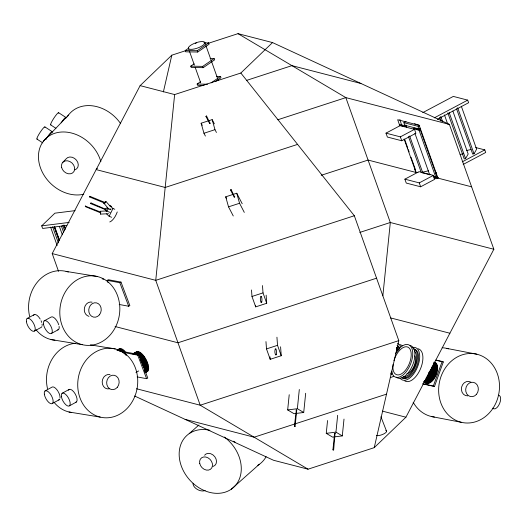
<?xml version="1.0" encoding="UTF-8"?>
<svg xmlns="http://www.w3.org/2000/svg" width="527" height="527" viewBox="0 0 527 527"><rect width="100%" height="100%" fill="white"/><g stroke="black" fill="none" stroke-linecap="round" stroke-linejoin="round"><path stroke-width="0.79" d="M100.505 212.644L100.828 212.15L85.341 206.149L85.341 206.604L100.585 212.836M108.924 209.232L103.819 203.126L105.92 201.426L110.591 206.722M105.92 201.426L103.733 203.35M260.608 296.609C262.123 294.685 262.347 302.426 261.405 302.61C260.298 301.978 259.712 296.839 261.339 296.556M261.017 302.287L261.359 301.925L261.748 302.241M275.12 349.052C276.635 347.128 276.859 354.869 275.917 355.053C274.804 354.421 274.218 349.282 275.845 348.999M275.529 354.73L275.871 354.368L276.253 354.684M272.525 42.575L240.839 73.029L174.641 94.564L155.742 280.344L200.207 405.217L308.045 469.188L374.236 447.654L405.922 417.206L493.852 249.264L449.379 124.392L272.525 42.575L238.013 33.656L208.422 43.28M305.673 393.261L303.717 412.483L294.026 413.702L287.67 409.927L289.218 394.71M294.349 426.429L296.365 409.914L296.747 410.059L295.074 426.481L294.356 426.396L295.074 426.481M303.717 412.483L297.36 408.715L299.316 389.493M344.006 419.084L342.293 435.908L332.603 437.12L326.253 433.352L327.557 420.533M332.939 449.821L334.605 433.425L335.04 433.346L333.657 449.9L332.939 449.821L333.617 449.959M342.293 435.908L335.943 432.133L337.655 415.316M382.852 295.831L390.309 222.499L345.844 97.62L238.013 33.656M163.383 91.929L171.815 55.183L185.833 50.625M296.734 410.092L296.022 410.006M335.324 433.477L334.605 433.425M374.236 447.654L398.794 340.626L354.328 215.747L240.839 73.029M106.77 210.899L100.486 211.261L100.591 214.107L108.503 213.712M423.043 383.761L433.332 386.041L442.16 361.463L443.306 361.937L434.479 386.515L422.608 383.887M111.599 217.282L109.155 216.281L112.949 208.514L109.86 205.688L111.684 206.439M58.517 271.306L52.206 253.579L140.129 85.637L171.815 55.183M405.237 124.998L404.914 125.571L406.449 125.215M417.456 128.12L416.719 129.431L418.056 129.122M435.842 173.982L436.587 172.672M447.825 112.877L464.228 158.937L465.565 158.627L468.16 154.036L452.851 111.045M456.56 108.812L472.693 154.101L474.03 153.792L476.625 149.2L461.316 106.21M104.853 202.658L104.899 203.152M43.26 141.407L46.626 137.89M48.873 135.538L68.517 115.018M62.436 162.705L66.046 158.937A7.279 5.837 43.7 0 1 76.507 160.201A7.279 5.837 43.7 0 1 74.788 169.859M97.357 168.469L96.171 169.608L165.195 187.454L297.584 144.391M66.857 225.431L42.628 228.461L41.705 225.859L54.907 213.172L75.091 210.642M100.644 214.166L100.486 211.261M110.94 208.791L110.097 209.496M189.206 433.616L198.91 424.993M231.241 489.234L259.139 464.445M203.857 42.819L208.652 42.904L209.114 44.202L197.704 52.028L185.708 51.817L185.247 50.513L188.607 48.214M195.319 43.609L196.663 42.687M185.247 50.513L197.236 50.724L208.652 42.904M210.148 58.477L214.14 58.55L214.608 59.847L203.191 67.673L191.202 67.463L190.741 66.158L194.094 63.859M190.741 66.158L202.73 66.376L214.14 58.55M203.995 85.453L197.599 85.334L197.131 84.037L200.491 81.738M211.136 82.871L220.536 76.422L221.004 77.726L215.629 81.408M89.873 196.327L89.531 196.933L89.847 196.288L105.051 202.506M90.954 202.948L90.756 203.626L105.999 209.858L106.276 209.535L91 202.941L90.756 203.626M27.108 318.532L34.018 314.731M44.163 320.89L51.073 317.089A7.279 3.129 61.2 0 1 58.754 324.81M34.466 331.048L41.376 327.254A7.279 3.129 61.2 0 0 41.896 326.542M51.521 333.407L58.431 329.612M45.019 390.962L51.929 387.167A7.279 3.129 61.2 0 1 58.108 391.495M62.081 393.32L68.984 389.525M52.384 403.484L59.294 399.69M69.439 405.843L76.349 402.048M135.933 372.457L138.693 370.936M108.048 282.63L107.192 280.357L108.364 279.732L120.993 282.083L129.859 305.614L128.68 306.24L119.214 304.474M420.625 128.213L419.176 128.983L404.795 125.268L403.866 122.666L406.047 121.506M422.773 112.626L453.312 96.408L467.693 100.123L468.622 102.725L437.351 119.333M385.988 133.147L400.118 125.643L414.499 129.359L415.889 133.259L401.758 140.762L387.378 137.046L385.988 133.147L400.368 136.862L414.499 129.359M406.106 126.025L404.927 126.651L399.176 125.162L400.355 124.537L406.106 126.025L406.653 127.56M107.192 280.357L119.813 282.709L120.993 282.083M403.866 122.666L418.247 126.381L419.703 125.61M434.241 117.89L467.693 100.123M420.23 129.629L414.479 128.14L413.3 128.766L419.057 130.255L420.23 129.629L436.909 176.459L435.73 177.085L433.569 176.525M404.874 179.167L419.005 171.664L433.378 175.386L434.768 179.285L420.645 186.789L406.264 183.073L404.874 179.167L419.255 182.889L433.378 175.386M462.238 161.861L484.781 149.885L485.703 152.487L463.161 164.457M436.988 178.363L438.438 177.592M125.966 355.066L125.11 352.787L126.282 352.161L138.911 354.519L147.777 378.05L146.598 378.676L137.132 376.91M125.11 352.787L137.731 355.145L138.911 354.519M246.761 80.328L291.932 65.638L360.955 83.483M205.405 136.065L203.949 133.259L201.136 123.219L212.164 119.629L214.351 123.845M203.949 133.259L214.976 129.668L216.439 132.475M277.828 119.748L345.844 97.62L449.379 124.392M233.263 215.978L228.527 206.854L225.714 196.821L236.748 193.231L242.209 203.758M321.226 175.3L368.077 160.063L416.488 172.573M228.527 206.854L239.561 203.27L244.297 212.394M354.328 215.747L155.742 280.344L52.206 253.579M359.822 232.42L390.309 222.499L493.852 249.264M266.135 295.166L266.715 303.288L255.687 306.872L251.978 296.47L263.013 292.88L262.486 285.575M376.561 278.19L177.974 342.781L115.057 326.516M280.588 346.799L281.227 355.732L270.193 359.315L266.491 348.914L277.525 345.323L276.938 337.201M398.794 340.626L200.207 405.217L136.493 388.748M386.515 394.143L254.126 437.206L185.102 419.36M466.435 150.551L471.033 149.49M460.183 154.457L463.246 153.746M422.358 172.224L428.484 170.801M89.564 196.953L104.807 203.185M85.539 205.925L85.341 206.604M41.705 225.859L69.162 222.42M287.67 409.927L297.36 408.715M326.253 433.352L335.943 432.133M216.544 76.356L220.536 76.422M197.131 84.037L207.526 84.221M66.099 271.392L97.33 276.504A34.927 29.874 -80.7 0 1 111.23 333.716A34.927 29.874 -80.7 0 1 60.888 321.556A34.927 29.874 -80.7 0 1 97.33 276.504M90.42 344.875L115.248 348.94A34.927 29.874 -80.7 0 1 129.141 406.146A34.927 29.874 -80.7 0 1 78.806 393.985A34.927 29.874 -80.7 0 1 115.248 348.94M51.066 339.566L82.298 344.678M68.984 412.002L100.216 417.114M102.119 278.869L103.694 279.165M119.24 351.16L121.612 351.601M446.883 348.426L476.856 354.216A34.927 30.256 -79.1 0 1 490.663 411.409A34.927 30.256 -79.1 0 1 439.702 399.15A34.927 30.256 -79.1 0 1 476.856 354.216M431.317 416.508L461.29 422.298M435.829 360.06L442.16 361.463M436.185 360.363L443.306 361.937M437.97 178.126L419.156 125.288L397.674 119.734L399.855 125.861M475.697 147.54L484.781 149.885M140.129 85.637L174.641 94.564M422.463 172.823L430.032 174.78M418.01 172.546L415.849 171.993L404.097 138.983M433.194 176.894L471.619 186.828M433.984 178.166L436.257 178.752L435.565 176.795M390.382 317.853L449.887 333.235M382.391 411.119L405.922 417.206M308.045 469.188L273.533 460.269L134.569 395.988M414.479 123.713L419.156 125.288M106.968 208.099L110.96 209.634M106.138 210.886L110.13 212.421M112.949 208.514L114.781 209.265M433.332 386.041L434.479 386.515M58.649 112.719L65.888 117.455M50.638 124.859L55.908 128.305M44.914 126.902L52.153 131.638M36.903 139.049L42.825 142.922M233.718 441.224L235.035 442.153M106.579 213.929L109.155 216.281M206.564 116.026L205.945 116.408L209.588 123.423L210.069 123.509L206.564 116.026L205.945 116.408M210.207 123.048L209.588 123.423M231.149 189.628L230.53 190.01L234.166 197.026L234.653 197.111L231.149 189.628L230.53 190.01M234.792 196.643L234.166 197.026M201.136 123.219L202.23 125.327M225.714 196.821L226.445 198.224M380.929 416.771L386.587 431.31M119.813 282.709L128.68 306.24M137.731 355.145L146.598 378.676M457.627 107.732L474.03 153.792M449.169 112.567L465.565 158.627M444.439 114.886L447.719 124.095M440.756 116.401L442.667 121.777M439.689 117.481L441.053 121.322M418.247 126.381L419.176 128.983M419.057 130.255L435.73 177.085M414.94 133.371L429.703 174.826M409.663 136.006L422.779 172.856M408.484 136.631L421.33 172.711M404.762 139.642L407.766 148.067M408.306 149.602L409.13 151.895M411.034 157.257L415.671 170.28M419.255 182.889L420.645 186.789M400.368 136.862L401.758 140.762M204.891 42.766A8.728 2.754 -19.6 0 1 192.658 49.261A8.728 2.754 -19.6 0 1 192.309 44.34A8.728 2.754 -19.6 0 1 204.891 42.766L205.444 44.308M205.991 45.842L218.323 80.479M197.236 50.724L197.704 52.028M202.73 66.376L203.191 67.673M188.343 48.148L188.897 49.69M189.443 51.224L194.377 65.084M195.194 67.39L200.682 82.785M263.013 292.88L266.715 303.288M277.525 345.323L281.227 355.732M64.268 225.319L65.638 229.159M63.879 224.976L65.243 228.817M62.706 225.477L64.617 230.846M61.382 226.03L63.569 232.17M59.353 226.373L62.364 234.811M54.729 226.841L59.65 240.661M54.34 226.498L59.261 240.319M54.222 227.012L59.143 240.826M52.628 226.801L58.365 242.921M50.599 227.137L57.16 245.562M399.914 119.504L401.548 124.952M414.868 169.286L415.803 172.395M236.748 193.231L239.561 203.27M212.164 119.629L214.976 129.668M270.022 356.884L270.193 359.315M265.964 341.601L266.491 348.914M255.569 305.252L255.687 306.872M251.511 289.975L251.978 296.47M385.79 430.612A5.764 1.818 -19.6 0 1 383.972 433.82A5.764 1.818 -19.6 0 1 376.462 435.559M45.803 139.642A7.279 0.982 -56.8 0 1 50.612 132.758A7.279 0.982 -56.8 0 1 51.975 132.797M37.226 139.023A7.279 0.982 -56.8 0 1 40.19 132.27A7.279 0.982 -56.8 0 1 44.96 127.29M61.165 122.824A7.279 0.982 -56.8 0 1 65.71 118.615M50.961 124.84A7.279 0.982 -56.8 0 1 53.925 118.088A7.279 0.982 -56.8 0 1 58.695 113.107M83.747 194.219A34.927 28.003 43.7 0 1 40.77 168.647A34.927 28.003 43.7 0 1 59.959 132.158A34.927 28.003 43.7 0 1 100.861 161.684M67.285 116.842A34.927 28.003 43.7 0 1 120.696 123.72M119.346 349.566A10.639 4.282 62 0 1 125.228 352.965M117.06 350.336A11.278 4.539 62 0 1 125.479 354.836M118.127 349.77A11.278 4.539 62 0 1 125.294 352.603M121.414 350.376A10.639 4.282 62 0 1 122.468 351.101M118.272 350.139A10.639 4.282 62 0 1 119.477 350.06M120.927 350.633A10.639 4.282 62 0 1 123.621 352.912M118.713 349.454A11.278 4.539 62 0 1 125.881 352.286M117.034 350.08A11.278 4.539 62 0 1 121.539 351.858M117.541 350.08A11.278 4.539 62 0 1 126.361 355.172M117.547 349.803A11.278 4.539 62 0 1 123.358 352.906M117.791 350.271A11.278 4.539 62 0 1 118.799 350.6M109.583 388.748A7.279 6.225 -80.7 0 1 102.192 381.805A7.279 6.225 -80.7 0 1 110.011 374.592M68.464 390.243A7.279 3.129 61.2 0 1 75.163 393.853A7.279 3.129 61.2 0 1 75.572 402.338M58.425 392.048A7.279 3.129 61.2 0 1 60.052 397.885M59.814 398.972A7.279 3.129 61.2 0 1 58.517 399.98M71.277 412.443A34.927 29.874 -80.7 0 1 53.991 402.213M47.568 388.88A34.927 29.874 -80.7 0 1 75.453 343.235M137.843 352.411A10.639 4.282 62 0 1 145.472 360.422A10.639 4.282 62 0 1 147.132 370.725M134.352 353.255A11.278 4.539 62 0 1 143.937 359.598A11.278 4.539 62 0 1 145.472 372.589M132.883 354.039A11.278 4.539 62 0 1 138.318 355.053M138.753 355.462A11.278 4.539 62 0 1 145.452 371.199M135.426 352.688A11.278 4.539 62 0 1 145.011 359.032A11.278 4.539 62 0 1 146.546 372.016M139.991 357.24A10.639 4.282 62 0 1 142.929 361.772M143.232 362.392A10.639 4.282 62 0 1 143.792 363.656M144.036 364.276A10.639 4.282 62 0 1 144.793 366.72M135.821 353.485A10.639 4.282 62 0 1 137.27 354.058M138.864 355.244A10.639 4.282 62 0 1 145.109 371.805M133.298 353.545A11.278 4.539 62 0 1 136.111 354.072M139.536 357.148A11.278 4.539 62 0 1 144.938 371.476M138.706 353.294A10.639 4.282 62 0 1 145.986 363.241M146.21 363.861A10.639 4.282 62 0 1 146.592 365.086M146.743 365.679A10.639 4.282 62 0 1 147.105 367.892M132.857 353.782A11.278 4.539 62 0 1 135.67 354.309M140.749 359.645A11.278 4.539 62 0 1 144.569 369.776M133.397 353.769A11.278 4.539 62 0 1 142.224 358.861A11.278 4.539 62 0 1 145.445 372.325M133.911 353.492A11.278 4.539 62 0 1 143.496 359.836A11.278 4.539 62 0 1 145.03 372.82M140.406 352.998A10.639 4.282 62 0 1 146.058 360.106M146.361 360.725A10.639 4.282 62 0 1 147.165 362.616M147.389 363.235A10.639 4.282 62 0 1 147.922 365.053M136.335 353.215A10.639 4.282 62 0 1 137.784 353.788M138.305 354.118A10.639 4.282 62 0 1 143.957 361.226M144.266 361.845A10.639 4.282 62 0 1 145.821 366.173M136.776 352.978A10.639 4.282 62 0 1 143.739 359.763A10.639 4.282 62 0 1 146.552 369.974M146.065 371.298A10.639 4.282 62 0 1 145.182 372.022M136.012 352.379A11.278 4.539 62 0 1 145.597 358.716A11.278 4.539 62 0 1 147.132 371.706M134.833 353.004A11.278 4.539 62 0 1 144.418 359.342A11.278 4.539 62 0 1 145.953 372.332M140.59 359.875A10.639 4.282 62 0 1 142.837 364.164M143.08 364.789A10.639 4.282 62 0 1 143.838 367.227M140.268 358.531A10.639 4.282 62 0 1 144.635 370.474M140.999 361.16A11.278 4.539 62 0 1 143.515 367.075M88.964 316.358A7.279 6.225 -80.7 0 1 84.472 307.794A7.279 6.225 -80.7 0 1 92.093 302.155M59.123 326.411A7.279 3.129 61.2 0 1 57.66 329.902M33.491 315.449A7.279 3.129 61.2 0 1 40.197 319.059M41.066 320.745A7.279 3.129 61.2 0 1 41.699 322.452M42.068 324.052A7.279 3.129 61.2 0 1 42.134 325.449M29.657 316.444A34.927 29.874 -80.7 0 1 38.01 281.359A34.927 29.874 -80.7 0 1 68.345 272.044M54.927 340.192A34.927 29.874 -80.7 0 1 36.073 329.783M398.181 345.995A15.645 8.136 -67.5 0 1 399.591 347.892M392.345 371.917A15.645 8.136 -67.5 0 1 390.461 373.314M396.706 347.537A17.463 9.084 -67.5 0 1 396.818 352.589M397.654 343.564A17.463 9.084 -67.5 0 1 400.592 346.516M392.081 373.696A17.463 9.084 -67.5 0 1 390.955 374.539M393.597 376.219A17.463 9.084 -67.5 0 1 390.85 377.378M400.092 344.651A17.463 9.084 -67.5 0 1 402.213 345.725M396.871 347.385A14.097 7.332 -67.5 0 1 398.28 350.383M397.101 345.547A15.645 8.136 -67.5 0 1 399.196 349.408M467.752 395.869A7.279 6.304 -79.1 0 1 461.599 387.161A7.279 6.304 -79.1 0 1 470.881 382.167M498.272 395.197A7.279 3.584 -67.9 0 1 499.576 403.642A7.279 3.584 -67.9 0 1 492.765 408.122M442.179 347.741A34.927 30.256 -79.1 0 1 448.405 348.841M434.432 417.061A34.927 30.256 -79.1 0 1 413.155 402.213M431.62 367.51A11.278 5.863 -67.5 0 1 426.224 378.761M414.821 355.778A10.639 5.534 -67.5 0 1 413.932 366.324A10.639 5.534 -67.5 0 1 406.936 373.775M431.112 372.675A10.639 5.534 -67.5 0 1 430.243 374.572M429.913 375.171A10.639 5.534 -67.5 0 1 428.043 377.859M433.714 364.677A11.278 5.863 -67.5 0 1 424.762 381.805M433.919 362.339A11.278 5.863 -67.5 0 1 433.411 374.947A11.278 5.863 -67.5 0 1 424.571 382.431M432.805 366.64A11.278 5.863 -67.5 0 1 424.301 381.205M434.208 363.808A10.639 5.534 -67.5 0 1 433.319 374.348A10.639 5.534 -67.5 0 1 426.323 381.805M434.288 368.933A10.639 5.534 -67.5 0 1 433.556 372.194M433.089 373.498A10.639 5.534 -67.5 0 1 432.529 374.776M432.219 375.389A10.639 5.534 -67.5 0 1 430.809 377.681M430.019 378.676A10.639 5.534 -67.5 0 1 429.195 379.552M434.044 362.168A11.278 5.863 -67.5 0 1 434.116 374.71A11.278 5.863 -67.5 0 1 425.072 382.635M432.957 365.567A10.639 5.534 -67.5 0 1 424.413 381.014M414.255 349.144A15.645 8.136 -67.5 0 1 416.258 367.497A15.645 8.136 -67.5 0 1 401.811 377.536M413.175 348.696A15.645 8.136 -67.5 0 1 415.941 365.152A15.645 8.136 -67.5 0 1 402.635 378.05M393.926 360.593A14.914 7.76 -67.5 0 1 409.321 348.182A14.914 7.76 -67.5 0 1 404.057 371.812A14.914 7.76 -67.5 0 1 393.116 364.249M436.073 364.579A10.639 5.534 -67.5 0 1 436.633 366.417M436.764 368.676A10.639 5.534 -67.5 0 1 428.187 382.576M434.472 362.345A11.278 5.863 -67.5 0 1 434.551 374.888A11.278 5.863 -67.5 0 1 425.5 382.813M434.057 363.116A11.278 5.863 -67.5 0 1 432.476 375.613A11.278 5.863 -67.5 0 1 424.07 382.22M433.8 363.498A11.278 5.863 -67.5 0 1 431.745 375.837A11.278 5.863 -67.5 0 1 423.563 382.016M414.367 351.015A14.097 7.332 -67.5 0 1 414.466 366.687A14.097 7.332 -67.5 0 1 403.155 376.601M431.804 367.247A10.639 5.534 -67.5 0 1 425.513 379.453M434.511 362.233A11.278 5.863 -67.5 0 1 435.954 375.468A11.278 5.863 -67.5 0 1 425.539 382.707M435.407 362.728A11.278 5.863 -67.5 0 1 434.847 376.594A11.278 5.863 -67.5 0 1 425.065 382.51M435.144 364.19A10.639 5.534 -67.5 0 1 434.255 374.737A10.639 5.534 -67.5 0 1 427.252 382.194M433.438 363.946A10.639 5.534 -67.5 0 1 431.501 375.586A10.639 5.534 -67.5 0 1 423.78 381.416M433.425 365.758A10.639 5.534 -67.5 0 1 433.457 367.306M432.397 372.464A10.639 5.534 -67.5 0 1 431.284 375.007M430.961 375.606A10.639 5.534 -67.5 0 1 430.249 376.759M429.874 377.292A10.639 5.534 -67.5 0 1 428.675 378.748M427.7 379.677A10.639 5.534 -67.5 0 1 426.56 380.507M432.232 366.403A11.278 5.863 -67.5 0 1 424.92 380.389M433.247 364.48A11.278 5.863 -67.5 0 1 424.294 381.614M435.295 369.355A10.639 5.534 -67.5 0 1 435.078 370.639M434.34 373.268A10.639 5.534 -67.5 0 1 433.53 375.191M433.22 375.81A10.639 5.534 -67.5 0 1 431.811 378.096M410.059 345.442A17.463 9.084 -67.5 0 1 412.298 365.936A17.463 9.084 -67.5 0 1 396.166 377.141M395.619 353.479A17.463 9.084 -67.5 0 1 411.475 347.464A17.463 9.084 -67.5 0 1 405.718 372.319A17.463 9.084 -67.5 0 1 391.535 371.127M412.345 347.477A17.463 9.084 -67.5 0 1 417.549 366.871A17.463 9.084 -67.5 0 1 400.112 378.195M436.33 368.498A10.639 5.534 -67.5 0 1 436.013 371.028M435.869 371.68A10.639 5.534 -67.5 0 1 435.493 372.997M435.269 373.65A10.639 5.534 -67.5 0 1 434.465 375.58M432.746 378.478A10.639 5.534 -67.5 0 1 431.956 379.48M418.069 348.762A17.463 9.084 -67.5 0 1 420.605 368.551A17.463 9.084 -67.5 0 1 404.828 380.935M430.664 369.328A11.278 5.863 -67.5 0 1 426.086 378.076M429.531 371.212A11.278 5.863 -67.5 0 1 428.346 373.906M405.566 377.121A14.097 7.332 -67.5 0 1 404.229 377.049M430.032 372.233A10.639 5.534 -67.5 0 1 429.162 374.124M428.491 375.31A10.639 5.534 -67.5 0 1 427.753 376.416M434.973 362.55A11.278 5.863 -67.5 0 1 434.419 376.416A11.278 5.863 -67.5 0 1 424.637 382.332M429.703 371.344A10.639 5.534 -67.5 0 1 427.18 376.179M204.568 455.242A7.279 5.764 48.4 0 1 214.805 456.731A7.279 5.764 48.4 0 1 213.033 466.441M205.194 490.387A7.279 4.256 27.5 0 1 197.282 489.399A7.279 4.256 27.5 0 1 193.113 483.272M224.324 437.028A34.927 27.654 48.4 0 1 231.089 489.339A34.927 27.654 48.4 0 1 181.288 465.98A34.927 27.654 48.4 0 1 209.924 430.276M266.102 456.692A34.927 27.654 48.4 0 1 257.782 465.301M105.538 208.844A1.456 1.192 -68.9 0 1 107.554 208.521A1.456 1.192 -68.9 0 1 106.876 210.807A1.456 1.192 -68.9 0 1 105.328 209.562M117.257 211.953A11.64 4.947 -67.8 0 1 109.774 221.966M61.606 167.369A7.279 5.837 43.7 0 0 72.588 172.955A7.279 5.837 43.7 0 0 69.986 161.591A7.279 5.837 43.7 0 0 61.606 167.369M117.369 387.24A7.279 6.225 -80.7 0 0 114.471 375.323A7.279 6.225 -80.7 0 0 106.882 384.703A7.279 6.225 -80.7 0 0 117.369 387.24M61.389 396.521A7.279 3.129 61.2 0 0 68.668 406.133A7.279 3.129 61.2 0 0 67.219 396.093A7.279 3.129 61.2 0 0 61.389 396.521M44.334 394.163A7.279 3.129 61.2 0 0 51.613 403.774A7.279 3.129 61.2 0 0 50.164 393.735A7.279 3.129 61.2 0 0 44.334 394.163M99.451 314.803A7.279 6.225 -80.7 0 0 96.56 302.887A7.279 6.225 -80.7 0 0 88.964 312.274A7.279 6.225 -80.7 0 0 99.451 314.803M43.471 324.092A7.279 3.129 61.2 0 0 50.75 333.696A7.279 3.129 61.2 0 0 49.307 323.657A7.279 3.129 61.2 0 0 43.471 324.092M26.416 321.733A7.279 3.129 61.2 0 0 33.695 331.338A7.279 3.129 61.2 0 0 32.252 321.299A7.279 3.129 61.2 0 0 26.416 321.733M476.507 394.288A7.279 6.304 -79.1 0 0 473.635 382.371A7.279 6.304 -79.1 0 0 465.894 391.732A7.279 6.304 -79.1 0 0 476.507 394.288M199.733 463.47A7.279 5.764 48.4 0 0 210.425 469.333A7.279 5.764 48.4 0 0 207.987 457.811A7.279 5.764 48.4 0 0 199.733 463.47"/></g></svg>
